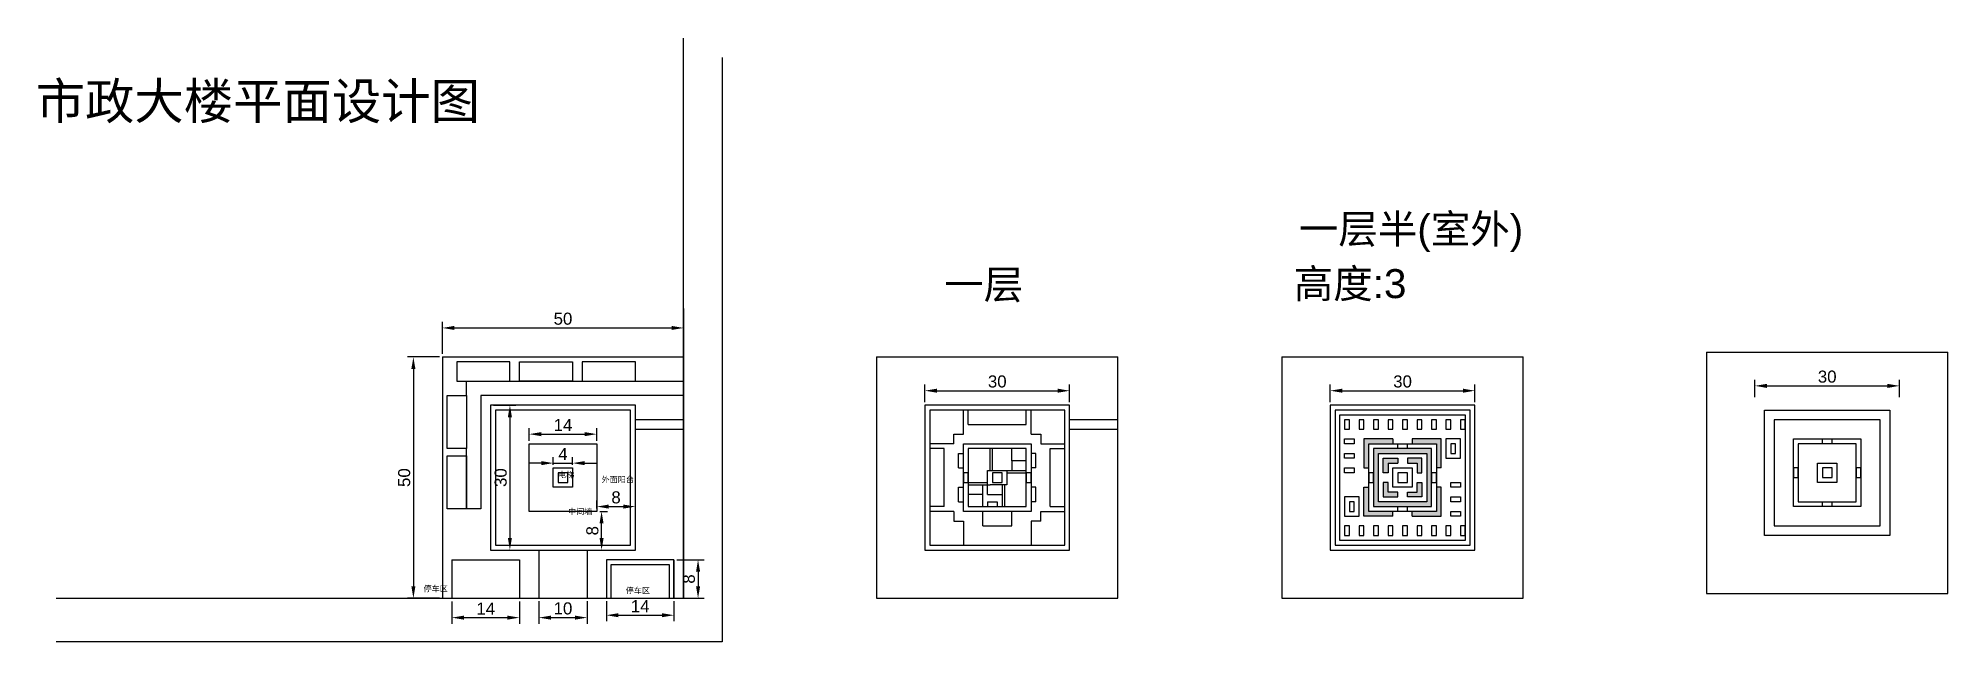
# Model space of a CAD drawing. Header units: millimetres. Extents: x -74 to 322, y -9 to 116.
import ezdxf

# ---------------------------------------------------------------- set-up
doc = ezdxf.new("R2010")
doc.units = ezdxf.units.MM
doc.styles.get("Standard").update_dxf_attribs({"font": 'arial.ttf'})
doc.dimstyles.new('ISO-25', dxfattribs={"dimtxt": 2.5, "dimasz": 2.5, "dimexe": 1.25, "dimexo": 0.625, "dimtad": 1, "dimtxsty": 'Standard', "dimcen": 2.5, "dimadec": 0, "dimazin": 0, "dimtfac": 1, "dimtmove": 0, "dimatfit": 3, "dimfxl": 1, "dimarcsym": 0})

# ---------------------------------------------------------------- blocks, each defined once
blk = doc.blocks.new('*D1')
at = {"color": 0, "lineweight": -2, "transparency": 16777216}
for p, q in [((9.38, 50), (2.75, 50)), ((4, 47.5), (4, 2.5)), ((9.38, 0), (2.75, 0))]:
    blk.add_line(p, q, dxfattribs=at)
at = {"color": 0, "transparency": 16777216}
for points in [[(3.58, 47.5), (4.42, 47.5), (4, 50)], [(3.58, 2.5), (4.42, 2.5), (4, 0)]]:
    blk.add_solid(points, dxfattribs=at)
at = {"layer": 'Defpoints', "color": 0, "transparency": 16777216}
for p in [(10, 50), (10, 0), (4, 0)]:
    blk.add_point(p, dxfattribs=at)
at = {"color": 0, "transparency": 16777216, "insert": (2.1, 25), "char_height": 2.5, "attachment_point": 5, "rotation": 90}
blk.add_mtext('50', dxfattribs=at)
blk = doc.blocks.new('*D2')
at = {"color": 0, "lineweight": -2, "transparency": 16777216}
for p, q in [((10, 50.62), (10, 57.25)), ((12.5, 56), (57.5, 56)), ((60, 50.62), (60, 57.25))]:
    blk.add_line(p, q, dxfattribs=at)
at = {"color": 0, "transparency": 16777216}
for points in [[(12.5, 56.42), (12.5, 55.58), (10, 56)], [(57.5, 56.42), (57.5, 55.58), (60, 56)]]:
    blk.add_solid(points, dxfattribs=at)
at = {"layer": 'Defpoints', "color": 0, "transparency": 16777216}
for p in [(60, 56), (10, 50), (60, 50)]:
    blk.add_point(p, dxfattribs=at)
at = {"color": 0, "transparency": 16777216, "insert": (35, 57.9), "char_height": 2.5, "attachment_point": 5}
blk.add_mtext('50', dxfattribs=at)
blk = doc.blocks.new('*D4')
at = {"color": 0, "lineweight": -2, "transparency": 16777216}
for p, q in [((20.63, 40), (25.25, 40)), ((24, 37.5), (24, 12.5)), ((20.63, 10), (25.25, 10))]:
    blk.add_line(p, q, dxfattribs=at)
at = {"color": 0, "transparency": 16777216}
for points in [[(23.58, 37.5), (24.42, 37.5), (24, 40)], [(23.58, 12.5), (24.42, 12.5), (24, 10)]]:
    blk.add_solid(points, dxfattribs=at)
at = {"layer": 'Defpoints', "color": 0, "transparency": 16777216}
for p in [(20, 40), (20, 10), (24, 10)]:
    blk.add_point(p, dxfattribs=at)
at = {"color": 0, "transparency": 16777216, "insert": (22.1, 25), "char_height": 2.5, "attachment_point": 5, "rotation": 90}
blk.add_mtext('30', dxfattribs=at)
blk = doc.blocks.new('*D5')
at = {"color": 0, "lineweight": -2, "transparency": 16777216}
for p, q in [((30.5, 28), (28, 28)), ((33, 27.62), (33, 29.25)), ((33, 28), (37, 28)), ((37, 27.62), (37, 29.25)), ((39.5, 28), (42, 28))]:
    blk.add_line(p, q, dxfattribs=at)
at = {"color": 0, "transparency": 16777216}
for points in [[(30.5, 28.42), (30.5, 27.58), (33, 28)], [(39.5, 28.42), (39.5, 27.58), (37, 28)]]:
    blk.add_solid(points, dxfattribs=at)
at = {"layer": 'Defpoints', "color": 0, "transparency": 16777216}
for p in [(37, 28), (33, 27), (37, 27)]:
    blk.add_point(p, dxfattribs=at)
at = {"color": 0, "transparency": 16777216, "insert": (35, 29.88), "char_height": 2.5, "attachment_point": 5}
blk.add_mtext('4', dxfattribs=at)
blk = doc.blocks.new('*D6')
at = {"color": 0, "lineweight": -2, "transparency": 16777216}
for p, q in [((12, -0.63), (12, -5.25)), ((26, -0.63), (26, -5.25)), ((14.5, -4), (23.5, -4))]:
    blk.add_line(p, q, dxfattribs=at)
at = {"color": 0, "transparency": 16777216}
for points in [[(14.5, -3.58), (14.5, -4.42), (12, -4)], [(23.5, -3.58), (23.5, -4.42), (26, -4)]]:
    blk.add_solid(points, dxfattribs=at)
at = {"layer": 'Defpoints', "color": 0, "transparency": 16777216}
for p in [(12, 0), (26, 0), (26, -4)]:
    blk.add_point(p, dxfattribs=at)
at = {"color": 0, "transparency": 16777216, "insert": (19, -2.12), "char_height": 2.5, "attachment_point": 5}
blk.add_mtext('14', dxfattribs=at)
blk = doc.blocks.new('*D7')
at = {"color": 0, "lineweight": -2, "transparency": 16777216}
for p, q in [((30, -0.62), (30, -5.25)), ((40, -0.62), (40, -5.25)), ((32.5, -4), (37.5, -4))]:
    blk.add_line(p, q, dxfattribs=at)
at = {"color": 0, "transparency": 16777216}
for points in [[(32.5, -3.58), (32.5, -4.42), (30, -4)], [(37.5, -3.58), (37.5, -4.42), (40, -4)]]:
    blk.add_solid(points, dxfattribs=at)
at = {"layer": 'Defpoints', "color": 0, "transparency": 16777216}
for p in [(30, 0), (40, 0), (40, -4)]:
    blk.add_point(p, dxfattribs=at)
at = {"color": 0, "transparency": 16777216, "insert": (35, -2.1), "char_height": 2.5, "attachment_point": 5}
blk.add_mtext('10', dxfattribs=at)
blk = doc.blocks.new('*D8')
at = {"color": 0, "lineweight": -2, "transparency": 16777216}
for p, q in [((58.63, 8), (64.25, 8)), ((63, 5.5), (63, 2.5)), ((58.63, 0), (64.25, 0))]:
    blk.add_line(p, q, dxfattribs=at)
at = {"color": 0, "transparency": 16777216}
for points in [[(62.58, 5.5), (63.42, 5.5), (63, 8)], [(62.58, 2.5), (63.42, 2.5), (63, 0)]]:
    blk.add_solid(points, dxfattribs=at)
at = {"layer": 'Defpoints', "color": 0, "transparency": 16777216}
for p in [(58, 8), (58, 0), (63, 0)]:
    blk.add_point(p, dxfattribs=at)
at = {"color": 0, "transparency": 16777216, "insert": (61.1, 4), "char_height": 2.5, "attachment_point": 5, "rotation": 90}
blk.add_mtext('8', dxfattribs=at)
blk = doc.blocks.new('*D9')
at = {"color": 0, "lineweight": -2, "transparency": 16777216}
for p, q in [((28, 32.62), (28, 35.25)), ((30.5, 34), (39.5, 34)), ((42, 32.62), (42, 35.25))]:
    blk.add_line(p, q, dxfattribs=at)
at = {"color": 0, "transparency": 16777216}
for points in [[(30.5, 34.42), (30.5, 33.58), (28, 34)], [(39.5, 34.42), (39.5, 33.58), (42, 34)]]:
    blk.add_solid(points, dxfattribs=at)
at = {"layer": 'Defpoints', "color": 0, "transparency": 16777216}
for p in [(28, 32), (42, 34), (42, 32)]:
    blk.add_point(p, dxfattribs=at)
at = {"color": 0, "transparency": 16777216, "insert": (35, 35.88), "char_height": 2.5, "attachment_point": 5}
blk.add_mtext('14', dxfattribs=at)
blk = doc.blocks.new('*D10')
at = {"color": 0, "lineweight": -2, "transparency": 16777216}
for p, q in [((42.63, 18), (44.25, 18)), ((43, 12.5), (43, 15.5)), ((42.63, 10), (44.25, 10))]:
    blk.add_line(p, q, dxfattribs=at)
at = {"color": 0, "transparency": 16777216}
for points in [[(42.58, 15.5), (43.42, 15.5), (43, 18)], [(42.58, 12.5), (43.42, 12.5), (43, 10)]]:
    blk.add_solid(points, dxfattribs=at)
at = {"layer": 'Defpoints', "color": 0, "transparency": 16777216}
for p in [(42, 18), (43, 18), (42, 10)]:
    blk.add_point(p, dxfattribs=at)
at = {"color": 0, "transparency": 16777216, "insert": (41.1, 14), "char_height": 2.5, "attachment_point": 5, "rotation": 90}
blk.add_mtext('8', dxfattribs=at)
blk = doc.blocks.new('*D11')
at = {"color": 0, "lineweight": -2, "transparency": 16777216}
for p, q in [((42, 18.62), (42, 20.25)), ((50, 18.62), (50, 20.25)), ((44.5, 19), (47.5, 19))]:
    blk.add_line(p, q, dxfattribs=at)
at = {"color": 0, "transparency": 16777216}
for points in [[(44.5, 19.42), (44.5, 18.58), (42, 19)], [(47.5, 19.42), (47.5, 18.58), (50, 19)]]:
    blk.add_solid(points, dxfattribs=at)
at = {"layer": 'Defpoints', "color": 0, "transparency": 16777216}
for p in [(42, 18), (50, 19), (50, 18)]:
    blk.add_point(p, dxfattribs=at)
at = {"color": 0, "transparency": 16777216, "insert": (46, 20.9), "char_height": 2.5, "attachment_point": 5}
blk.add_mtext('8', dxfattribs=at)
blk = doc.blocks.new('*D12')
at = {"color": 0, "lineweight": -2, "transparency": 16777216}
for p, q in [((110, 40.62), (110, 44.25)), ((140, 40.62), (140, 44.25)), ((112.5, 43), (137.5, 43))]:
    blk.add_line(p, q, dxfattribs=at)
at = {"color": 0, "transparency": 16777216}
for points in [[(112.5, 43.42), (112.5, 42.58), (110, 43)], [(137.5, 43.42), (137.5, 42.58), (140, 43)]]:
    blk.add_solid(points, dxfattribs=at)
at = {"layer": 'Defpoints', "color": 0, "transparency": 16777216}
for p in [(110, 40), (140, 43), (140, 40)]:
    blk.add_point(p, dxfattribs=at)
at = {"color": 0, "transparency": 16777216, "insert": (125, 44.9), "char_height": 2.5, "attachment_point": 5}
blk.add_mtext('30', dxfattribs=at)
blk = doc.blocks.new('*D13')
at = {"color": 0, "lineweight": -2, "transparency": 16777216}
for p, q in [((44, -0.62), (44, -4.75)), ((46.5, -3.5), (55.5, -3.5)), ((58, -0.62), (58, -4.75))]:
    blk.add_line(p, q, dxfattribs=at)
at = {"color": 0, "transparency": 16777216}
for points in [[(46.5, -3.08), (46.5, -3.92), (44, -3.5)], [(55.5, -3.08), (55.5, -3.92), (58, -3.5)]]:
    blk.add_solid(points, dxfattribs=at)
at = {"layer": 'Defpoints', "color": 0, "transparency": 16777216}
for p in [(44, 0), (58, 0), (58, -3.5)]:
    blk.add_point(p, dxfattribs=at)
at = {"color": 0, "transparency": 16777216, "insert": (51, -1.62), "char_height": 2.5, "attachment_point": 5}
blk.add_mtext('14', dxfattribs=at)
blk = doc.blocks.new('*D15')
at = {"color": 0, "lineweight": -2, "transparency": 16777216}
for p, q in [((194, 40.63), (194, 44.25)), ((224, 40.63), (224, 44.25)), ((196.5, 43), (221.5, 43))]:
    blk.add_line(p, q, dxfattribs=at)
at = {"color": 0, "transparency": 16777216}
for points in [[(196.5, 43.42), (196.5, 42.58), (194, 43)], [(221.5, 43.42), (221.5, 42.58), (224, 43)]]:
    blk.add_solid(points, dxfattribs=at)
at = {"layer": 'Defpoints', "color": 0, "transparency": 16777216}
for p in [(194, 40), (224, 43), (224, 40)]:
    blk.add_point(p, dxfattribs=at)
at = {"color": 0, "transparency": 16777216, "insert": (209, 44.9), "char_height": 2.5, "attachment_point": 5}
blk.add_mtext('30', dxfattribs=at)
blk = doc.blocks.new('*D22')
at = {"color": 0, "lineweight": -2, "transparency": 16777216}
for p, q in [((282, 41.63), (282, 45.25)), ((284.5, 44), (309.5, 44)), ((312, 41.63), (312, 45.25))]:
    blk.add_line(p, q, dxfattribs=at)
at = {"color": 0, "transparency": 16777216}
for points in [[(284.5, 44.42), (284.5, 43.58), (282, 44)], [(309.5, 44.42), (309.5, 43.58), (312, 44)]]:
    blk.add_solid(points, dxfattribs=at)
at = {"layer": 'Defpoints', "color": 0, "transparency": 16777216}
for p in [(312, 44), (282, 41), (312, 41)]:
    blk.add_point(p, dxfattribs=at)
at = {"color": 0, "transparency": 16777216, "insert": (297, 45.9), "char_height": 2.5, "attachment_point": 5}
blk.add_mtext('30', dxfattribs=at)

msp = doc.modelspace()

# ---------------------------------------------------------------- hatches: boundary and pattern name
at = {"true_color": 0x139b48}
h = msp.add_hatch(color=114, dxfattribs=at)
h.dxf.hatch_style = 1
h.paths.add_polyline_path([(207, 33), (201, 33), (201, 27), (202, 27), (202, 32), (207, 32)])
h.paths.add_polyline_path([(202, 23), (201, 23), (201, 17), (207, 17), (207, 18), (202, 18)])
h.paths.add_polyline_path([(217, 23), (216, 23), (216, 18), (211, 18), (211, 17), (217, 17)])
h.paths.add_polyline_path([(217, 33), (211, 33), (211, 32), (216, 32), (216, 27), (217, 27)])
h = msp.add_hatch(color=114, dxfattribs=at)
h.dxf.hatch_style = 1
h.paths.add_polyline_path([(215, 31), (203, 31), (203, 19), (215, 19)])
h.paths.add_polyline_path([(204, 30), (214, 30), (214, 20), (204, 20)], flags=16)
h.paths.add_polyline_path([(207, 27), (211, 27), (211, 23), (207, 23)], flags=0)
h.paths.add_polyline_path([(208, 26), (210, 26), (210, 24), (208, 24)], flags=0)
h = msp.add_hatch(color=114, dxfattribs=at)
h.dxf.hatch_style = 1
h.paths.add_polyline_path([(206, 24), (205, 24), (205, 21), (208, 21), (208, 22), (206, 22)])
h.paths.add_polyline_path([(208, 29), (205, 29), (205, 26), (206, 26), (206, 28), (208, 28)])
h.paths.add_polyline_path([(213, 29), (210, 29), (210, 28), (212, 28), (212, 26), (213, 26)])
h.paths.add_polyline_path([(213, 24), (212, 24), (212, 22), (210, 22), (210, 21), (213, 21)])

# ---------------------------------------------------------------- linework, layer by layer
at = {"color": 1}
for p, q in [((60, 0), (60, 116)), ((68, 112), (68, -9)), ((-70, 0), (60, 0)), ((68, -9), (-70, -9))]:
    msp.add_line(p, q, dxfattribs=at)
for p, q in [((60, 60), (60, 0)), ((10, 50), (10, 0)), ((10, 50), (60, 50)), ((24, 49), (13, 49)), ((13, 49), (13, 45)), ((24, 45), (24, 49)), ((26, 45), (26, 49)), ((26, 49), (37, 49)), ((37, 49), (37, 45)), ((50, 49), (39, 49)), ((39, 49), (39, 45)), ((50, 45), (50, 49)), ((100, 50), (100, 0)), ((100, 50), (150, 50)), ((150, 0), (150, 50)), ((13, 45), (24, 45)), ((13, 45), (39, 45)), ((15, 42), (15, 45)), ((37, 45), (26, 45)), ((39, 45), (50, 45)), ((50, 45), (60, 45)), ((11, 31), (11, 42)), ((11, 42), (15, 42)), ((15, 42), (15, 31)), ((60, 42), (18, 42)), ((18, 42), (18, 18.5)), ((50, 40), (20, 40)), ((20, 40), (20, 10)), ((50, 10), (50, 40)), ((140, 40), (110, 40)), ((110, 40), (110, 10)), ((140, 10), (140, 40)), ((224, 40), (194, 40)), ((194, 40), (194, 10)), ((224, 10), (224, 40)), ((49, 39), (21, 39)), ((21, 39), (21, 11)), ((49, 11), (49, 39)), ((60, 37), (50, 37)), ((60, 37), (60, 35)), ((139, 39), (111, 39)), ((111, 39), (111, 11)), ((118, 34), (118, 39)), ((119, 36), (119, 39)), ((119, 36), (131, 36)), ((131, 36), (131, 39)), ((132, 34), (132, 39)), ((139, 11), (139, 39)), ((150, 37), (140, 37)), ((150, 35), (150, 37)), ((223, 39), (195, 39)), ((195, 39), (195, 11)), ((198, 37), (197, 37)), ((197, 37), (197, 35)), ((198, 35), (198, 37)), ((200, 37), (200, 35)), ((201, 37), (200, 37)), ((201, 35), (201, 37)), ((203, 37), (203, 35)), ((204, 37), (203, 37)), ((204, 35), (204, 37)), ((206, 37), (206, 35)), ((207, 37), (206, 37)), ((207, 35), (207, 37)), ((209, 37), (209, 35)), ((210, 37), (209, 37)), ((210, 35), (210, 37)), ((212, 37), (212, 35)), ((213, 37), (212, 37)), ((213, 35), (213, 37)), ((215, 37), (215, 35)), ((216, 37), (215, 37)), ((216, 35), (216, 37)), ((218, 37), (218, 35)), ((219, 37), (218, 37)), ((219, 35), (219, 37)), ((221, 37), (221, 35)), ((222, 37), (221, 37)), ((222, 35), (222, 37)), ((223, 11), (223, 39)), ((284, 39), (310, 39)), ((284, 13), (284, 39)), ((310, 39), (310, 13)), ((28, 18), (28, 32)), ((28, 32), (42, 32)), ((42, 32), (42, 18)), ((50, 35), (60, 35)), ((116, 32), (111, 32)), ((116, 32), (116, 34)), ((116, 34), (118, 34)), ((118, 18), (118, 32)), ((118, 32), (132, 32)), ((132, 34), (134, 34)), ((132, 32), (132, 18)), ((134, 34), (134, 32)), ((134, 32), (139, 32)), ((140, 35), (150, 35)), ((197, 35), (198, 35)), ((197, 33), (199, 33)), ((197, 32), (197, 33)), ((199, 32), (197, 32)), ((199, 33), (199, 32)), ((200, 35), (201, 35)), ((207, 33), (201, 33)), ((201, 33), (201, 27)), ((202, 18), (202, 32)), ((202, 32), (216, 32)), ((203, 35), (204, 35)), ((206, 35), (207, 35)), ((207, 33), (207, 32)), ((208, 31), (208, 32)), ((209, 35), (210, 35)), ((210, 31), (210, 32)), ((217, 33), (211, 33)), ((211, 33), (211, 32)), ((212, 35), (213, 35)), ((215, 35), (216, 35)), ((216, 32), (216, 18)), ((217, 27), (217, 33)), ((218, 35), (219, 35)), ((221, 33), (218, 33)), ((218, 33), (218, 29)), ((219, 32), (219, 30)), ((220, 32), (219, 32)), ((220, 30), (220, 32)), ((221, 35), (222, 35)), ((221, 29), (221, 33)), ((290, 19), (290, 33)), ((290, 33), (304, 33)), ((291, 32), (291, 20)), ((303, 32), (291, 32)), ((296, 32), (296, 33)), ((298, 32), (298, 33)), ((303, 20), (303, 32)), ((304, 33), (304, 19)), ((15, 31), (11, 31)), ((11, 18.5), (11, 29.5)), ((11, 29.5), (15, 29.5)), ((15, 18.5), (15, 31)), ((15, 29.5), (15, 18.5)), ((114, 31), (111, 31)), ((114, 19), (114, 31)), ((117, 27), (117, 30)), ((117, 30), (118, 30)), ((119, 31), (119, 19)), ((131, 31), (119, 31)), ((123.5, 26.5), (123.5, 31)), ((124, 26.5), (124, 31)), ((128, 28.5), (128, 31)), ((131, 28.5), (128, 28.5)), ((128, 28.5), (128, 26.5)), ((131, 19), (131, 31)), ((133, 30), (132, 30)), ((133, 27), (133, 30)), ((136, 19), (136, 31)), ((136, 31), (139, 31)), ((197, 30), (199, 30)), ((197, 29), (197, 30)), ((199, 29), (197, 29)), ((199, 30), (199, 29)), ((203, 31), (203, 19)), ((215, 31), (203, 31)), ((204, 30), (214, 30)), ((204, 20), (204, 30)), ((205, 29), (208, 29)), ((205, 26), (205, 29)), ((206, 28), (208, 28)), ((206, 28), (206, 26)), ((208, 29), (208, 28)), ((210, 29), (210, 28)), ((213, 29), (210, 29)), ((210, 28), (212, 28)), ((212, 28), (212, 26)), ((213, 26), (213, 29)), ((214, 30), (214, 20)), ((215, 19), (215, 31)), ((218, 29), (221, 29)), ((219, 30), (220, 30)), ((295, 24), (295, 28)), ((295, 28), (299, 28)), ((299, 28), (299, 24)), ((33, 27), (37, 27)), ((33, 23), (33, 27)), ((34, 26), (34, 24)), ((36, 26), (34, 26)), ((34, 24), (36, 24)), ((36, 24), (36, 26)), ((37, 27), (37, 23)), ((117, 27), (118, 27)), ((119, 26), (118, 26)), ((118, 26), (118, 24)), ((118, 24), (119, 24)), ((119, 24), (119, 26)), ((119, 24), (123, 24)), ((123, 23.5), (123, 26.5)), ((123, 26.5), (126.5, 26.5)), ((124, 26), (124, 24)), ((126, 26), (124, 26)), ((124, 24), (126, 24)), ((126, 24), (126, 26)), ((126.5, 26.5), (131, 26.5)), ((127, 26.5), (127, 23.5)), ((127, 26), (131, 26)), ((132, 26), (131, 26)), ((131, 26), (131, 24)), ((131, 24), (132, 24)), ((133, 27), (132, 27)), ((132, 24), (132, 26)), ((197, 27), (199, 27)), ((197, 26), (197, 27)), ((199, 26), (197, 26)), ((199, 27), (199, 26)), ((201, 27), (202, 27)), ((203, 26), (202, 26)), ((202, 26), (202, 24)), ((202, 24), (203, 24)), ((203, 24), (203, 26)), ((206, 26), (205, 26)), ((206, 24), (205, 24)), ((205, 24), (205, 21)), ((206, 22), (206, 24)), ((207, 23), (207, 27)), ((207, 27), (211, 27)), ((208, 26), (208, 24)), ((210, 26), (208, 26)), ((208, 24), (210, 24)), ((210, 24), (210, 26)), ((211, 27), (211, 23)), ((212, 26), (213, 26)), ((212, 24), (213, 24)), ((212, 22), (212, 24)), ((213, 24), (213, 21)), ((216, 26), (215, 26)), ((215, 26), (215, 24)), ((215, 24), (216, 24)), ((217, 27), (216, 27)), ((216, 24), (216, 26)), ((219, 24), (221, 24)), ((219, 23), (219, 24)), ((221, 24), (221, 23)), ((291, 27), (290, 27)), ((290, 27), (290, 25)), ((290, 25), (291, 25)), ((291, 25), (291, 27)), ((299, 24), (295, 24)), ((296, 27), (296, 25)), ((298, 27), (296, 27)), ((296, 25), (298, 25)), ((298, 25), (298, 27)), ((303, 27), (303, 25)), ((304, 27), (303, 27)), ((303, 25), (304, 25)), ((304, 25), (304, 27)), ((37, 23), (33, 23)), ((117, 20), (117, 23)), ((117, 23), (118, 23)), ((117, 20), (118, 20)), ((119, 23.5), (123.5, 23.5)), ((122, 21.5), (119, 21.5)), ((122, 21.5), (122, 23.5)), ((122, 19), (122, 21.5)), ((123, 21.5), (123, 23.5)), ((123, 21.5), (126, 21.5)), ((123, 20), (123, 19)), ((123, 20), (125, 20)), ((127, 23.5), (123.5, 23.5)), ((125, 20), (125, 19)), ((126, 23.5), (126, 19)), ((126.5, 23.5), (126.5, 19)), ((133, 23), (132, 23)), ((133, 20), (132, 20)), ((133, 20), (133, 23)), ((200, 21), (197, 21)), ((197, 21), (197, 17)), ((198, 20), (198, 18)), ((199, 20), (198, 20)), ((199, 18), (199, 20)), ((200, 17), (200, 21)), ((201, 17), (201, 23)), ((201, 23), (202, 23)), ((214, 20), (204, 20)), ((205, 21), (208, 21)), ((208, 22), (206, 22)), ((211, 23), (207, 23)), ((208, 21), (208, 22)), ((210, 21), (210, 22)), ((210, 22), (212, 22)), ((213, 21), (210, 21)), ((217, 23), (216, 23)), ((217, 17), (217, 23)), ((221, 23), (219, 23)), ((219, 21), (221, 21)), ((219, 20), (219, 21)), ((221, 20), (219, 20)), ((221, 21), (221, 20)), ((291, 20), (303, 20)), ((295, 20), (295, 20)), ((296, 19), (296, 20)), ((298, 19), (298, 20)), ((15, 18.5), (11, 18.5)), ((18, 18.5), (15, 18.5)), ((42, 18), (28, 18)), ((114, 19), (111, 19)), ((116, 18), (111, 18)), ((116, 18), (116, 16)), ((116, 16), (118, 16)), ((132, 18), (118, 18)), ((118, 16), (118, 11)), ((119, 19), (131, 19)), ((122, 15), (122, 18)), ((123, 19), (123, 19)), ((128, 15), (128, 18)), ((134, 16), (132, 16)), ((132, 16), (132, 11)), ((134, 16), (134, 18)), ((134, 18), (139, 18)), ((136, 19), (139, 19)), ((197, 17), (200, 17)), ((198, 18), (199, 18)), ((207, 17), (201, 17)), ((216, 18), (202, 18)), ((203, 19), (215, 19)), ((207, 19), (207, 19)), ((207, 17), (207, 18)), ((208, 18), (208, 19)), ((210, 18), (210, 19)), ((211, 17), (211, 18)), ((211, 17), (217, 17)), ((219, 18), (221, 18)), ((219, 17), (219, 18)), ((221, 17), (219, 17)), ((221, 18), (221, 17)), ((304, 19), (290, 19)), ((122, 15), (128, 15)), ((198, 15), (197, 15)), ((197, 15), (197, 13)), ((197, 13), (198, 13)), ((198, 13), (198, 15)), ((200, 15), (200, 13)), ((201, 15), (200, 15)), ((200, 13), (201, 13)), ((201, 13), (201, 15)), ((203, 15), (203, 13)), ((204, 15), (203, 15)), ((203, 13), (204, 13)), ((204, 13), (204, 15)), ((206, 15), (206, 13)), ((207, 15), (206, 15)), ((206, 13), (207, 13)), ((207, 13), (207, 15)), ((209, 15), (209, 13)), ((210, 15), (209, 15)), ((209, 13), (210, 13)), ((210, 13), (210, 15)), ((212, 15), (212, 13)), ((213, 15), (212, 15)), ((212, 13), (213, 13)), ((213, 13), (213, 15)), ((215, 15), (215, 13)), ((216, 15), (215, 15)), ((215, 13), (216, 13)), ((216, 13), (216, 15)), ((218, 15), (218, 13)), ((219, 15), (218, 15)), ((218, 13), (219, 13)), ((219, 13), (219, 15)), ((221, 15), (221, 13)), ((222, 15), (221, 15)), ((221, 13), (222, 13)), ((222, 13), (222, 15)), ((310, 13), (284, 13)), ((12, 8), (12, 0)), ((12, 8), (26, 8)), ((20, 10), (50, 10)), ((21, 11), (49, 11)), ((26, 8), (26, 0)), ((30, 10), (30, 0)), ((40, 10), (40, 0)), ((58, 8), (44, 8)), ((44, 8), (44, 0)), ((58, 0), (58, 8)), ((58, 8), (58, 0)), ((110, 10), (140, 10)), ((111, 11), (139, 11)), ((194, 10), (224, 10)), ((195, 11), (223, 11)), ((45, 0), (45, 7)), ((45, 7), (57, 7)), ((57, 7), (57, 0)), ((0, 0), (60, 0)), ((100, 0), (150, 0))]:
    msp.add_line(p, q)
at = {"color": 251}
for p, q in [((184, 50), (184, 0)), ((184, 50), (234, 50)), ((234, 0), (234, 50)), ((272, 51), (272, 1)), ((272, 51), (322, 51)), ((322, 1), (322, 51)), ((184, 0), (234, 0)), ((272, 1), (322, 1))]:
    msp.add_line(p, q, dxfattribs=at)
at = {"color": 5}
for p, q in [((196, 38), (222, 38)), ((196, 12), (196, 38)), ((222, 38), (222, 12)), ((286, 37), (286, 15)), ((308, 37), (286, 37)), ((308, 15), (308, 37)), ((222, 12), (196, 12)), ((286, 15), (308, 15))]:
    msp.add_line(p, q, dxfattribs=at)

# ---------------------------------------------------------------- texts
for s, height, p in [('市政大楼平面设计图', 7.5, (-74.279, 99.226)), ('一层半(室外)', 6, (187.5, 73.5)), ('一层', 6, (114, 62)), ('高度:3', 6, (186.45, 62.176)), ('电梯', 1.2, (34, 25)), ('外面阳台', 1.2, (43, 24)), ('中间墙', 1.2, (36.067, 17.385)), ('停车区', 1.2, (6.101, 1.4)), ('停车区', 1.2, (48, 1))]:
    msp.add_text(s, height=height).set_placement(p)

# ---------------------------------------------------------------- dimensions: what is measured, and where the dimension line sits
for base, p1, p2, picture, middle in [((60, 56), (10, 50), (60, 50), '*D2', (35, 57.901)), ((312, 44), (282, 41), (312, 41), '*D22', (297, 45.902)), ((140, 43), (110, 40), (140, 40), '*D12', (125, 44.902)), ((224, 43), (194, 40), (224, 40), '*D15', (209, 44.902)), ((42, 34), (28, 32), (42, 32), '*D9', (35, 35.88)), ((37, 28), (33, 27), (37, 27), '*D5', (35, 29.875)), ((50, 19), (42, 18), (50, 18), '*D11', (46, 20.901)), ((26, -4), (12, 0), (26, 0), '*D6', (19, -2.12)), ((40, -4), (30, 0), (40, 0), '*D7', (35, -2.099)), ((58, -3.5), (44, 0), (58, 0), '*D13', (51, -1.62))]:
    dim = msp.add_linear_dim(base=base, p1=p1, p2=p2, dimstyle='ISO-25')
    dim.commit()
    dim.dimension.update_dxf_attribs({"geometry": picture, "text_midpoint": middle})
for base, p1, p2, picture, middle in [((4, 0), (10, 50), (10, 0), '*D1', (2.099, 25)), ((43, 18), (42, 10), (42, 18), '*D10', (41.099, 14)), ((63, 0), (58, 8), (58, 0), '*D8', (61.099, 4))]:
    dim = msp.add_linear_dim(base=base, p1=p1, p2=p2, angle=90, dimstyle='ISO-25')
    dim.commit()
    dim.dimension.update_dxf_attribs({"geometry": picture, "text_midpoint": middle})
dim = msp.add_linear_dim(base=(24, 10), p1=(20, 40), p2=(20, 10), angle=90, dimstyle='ISO-25')
dim.commit()
dim.dimension.update_dxf_attribs({"geometry": '*D4', "text_midpoint": (24, 25), "dimtype": 160})

doc.saveas('drawing.dxf')
